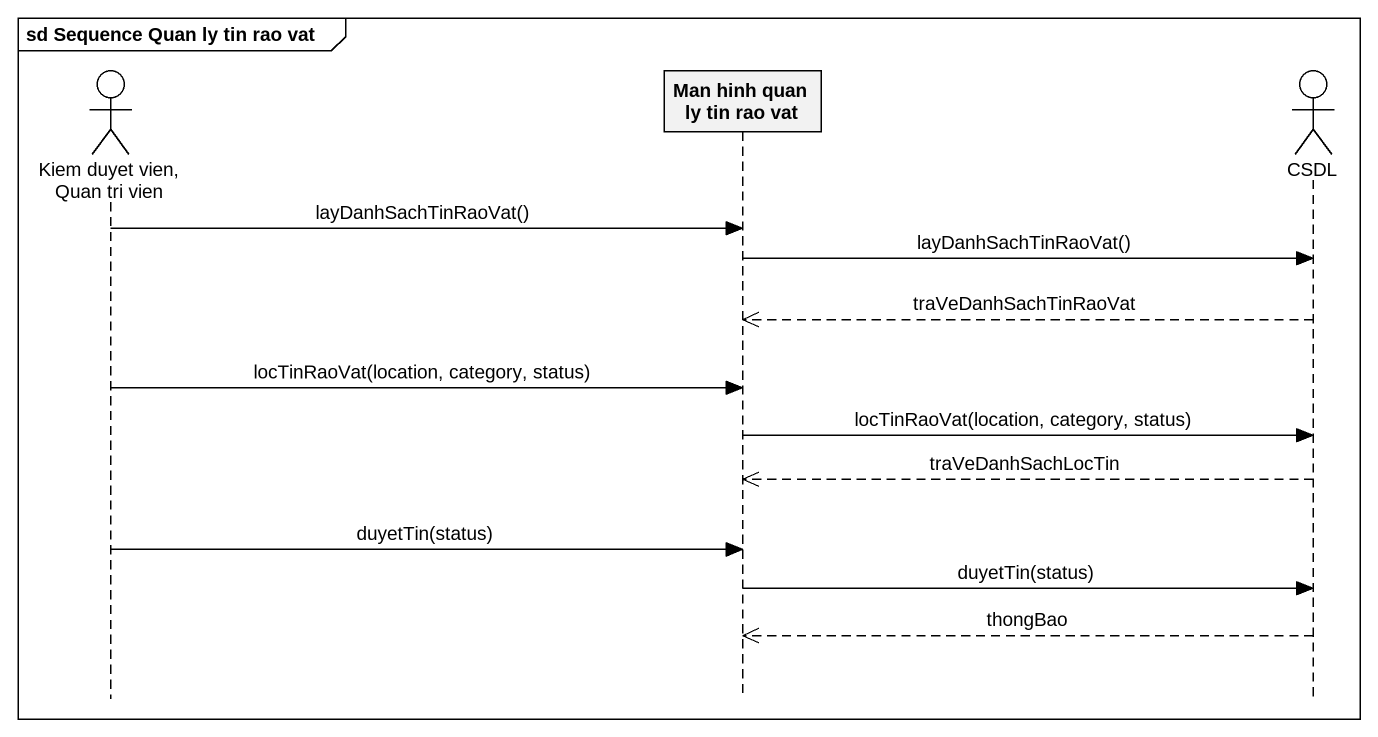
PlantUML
@startuml
mainframe sd Sequence Quan ly tin rao vat
hide footbox
actor "Kiem duyet vien, Quan tri vien" as Kiem_duyet_vien_Quan_tri
participant "Man hinh quan ly tin rao vat" as Man_hinh_quan_ly_tin_rao_vat
actor CSDL

Kiem_duyet_vien_Quan_tri -> Man_hinh_quan_ly_tin_rao_vat : layDanhSachTinRaoVat()
Man_hinh_quan_ly_tin_rao_vat -> CSDL : layDanhSachTinRaoVat()
CSDL -->> Man_hinh_quan_ly_tin_rao_vat : traVeDanhSachTinRaoVat
Kiem_duyet_vien_Quan_tri -> Man_hinh_quan_ly_tin_rao_vat : locTinRaoVat(location, category, status)
Man_hinh_quan_ly_tin_rao_vat -> CSDL : locTinRaoVat(location, category, status)
CSDL -->> Man_hinh_quan_ly_tin_rao_vat : traVeDanhSachLocTin
Kiem_duyet_vien_Quan_tri -> Man_hinh_quan_ly_tin_rao_vat : duyetTin(status)
Man_hinh_quan_ly_tin_rao_vat -> CSDL : duyetTin(status)
CSDL -->> Man_hinh_quan_ly_tin_rao_vat : thongBao
@enduml
